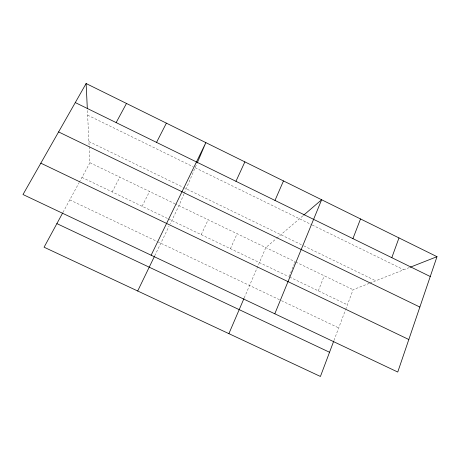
<?xml version="1.0" encoding="UTF-8"?>
<svg xmlns="http://www.w3.org/2000/svg" width="460" height="460" viewBox="0 0 460 460"><rect width="100%" height="100%" fill="white"/><g stroke="black" fill="none" stroke-linecap="round" stroke-linejoin="round"><path stroke-width="0.34" stroke-dasharray="2.3 1.72" d="M333.994 340.417L345.414 310.092M345.661 309.436L353.09 289.714L369.173 283.383M318.314 290.852L324.242 275.793M288.983 276.776L290.323 273.51M290.593 272.855L294.348 263.718M294.618 263.062L295.159 261.757L175.777 204.148M184.034 193.821L178.974 205.689L170.269 223.681M184.305 193.189L197.121 163.122M244.243 297.884L265.822 247.601L276.138 238.757M230.437 248.676L237.113 233.749M201.238 234.657L208.161 219.776M154.709 255.835L169.05 226.199M142.1 206.275L149.54 191.486M112.159 191.9L119.859 177.163M62.986 212.37L78.907 183.022M79.246 182.401L89.93 162.719L87.4 110.176M276.661 238.314L303.14 215.613M369.828 283.124L409.659 267.444M69.759 199.881L156.969 241.396M157.607 241.701L279.536 299.742M281.474 300.667L338.704 327.911M81.96 177.405L167.923 218.667M168.567 218.977L288.339 276.466M289.616 277.081L347.403 304.813M89.93 162.719L175.133 203.837M295.803 262.068L353.09 289.714M88.912 141.548L182.971 187.214M183.615 187.525L303.186 245.577M303.824 245.887L375.734 280.801M87.641 115.155L193.217 166.796M195.149 167.739L311.598 224.698M312.236 225.009L403.748 269.767"/><path stroke-width="0.69" d="M437 256.68L397.756 372.036L23 194.522L86.118 83.536L437 256.68L410.314 267.185M391.805 257.68L398.981 237.918M333.747 341.073L320.424 376.464L44.079 247.21L62.646 212.997M352.923 238.625L360.531 218.943M274.798 313.795L321.643 199.755L303.669 215.165M197.403 162.46L205.856 142.623L151.144 255.219M228.89 333.649L243.961 298.534M274.988 200.433L283.475 180.924M235.945 181.303L244.881 161.88M137.689 290.996L154.405 256.461M156.532 142.387L166.393 123.148M116.144 122.596L126.483 103.454M56.885 223.612L329.538 352.262M40.831 163.168L408.819 339.514M58.598 131.922L419.859 307.056M75.29 102.574L430.249 276.517M86.118 83.536L87.331 108.75"/></g></svg>
